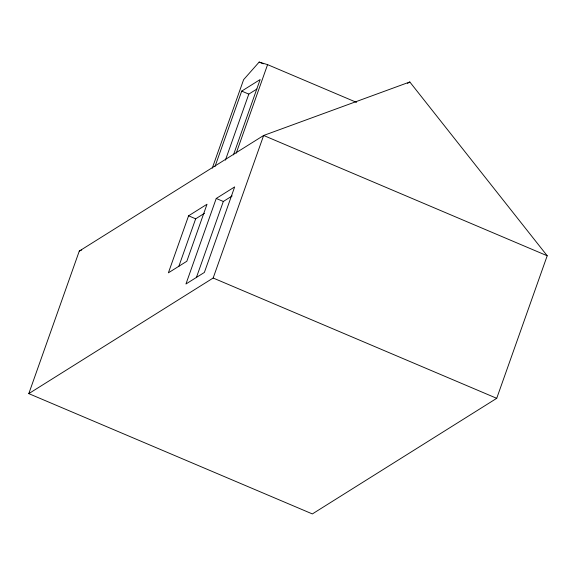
<?xml version="1.0" encoding="UTF-8"?>
<svg xmlns="http://www.w3.org/2000/svg" width="576" height="576" viewBox="0 0 576 576"><rect width="100%" height="100%" fill="white"/><g stroke="black" fill="none" stroke-linecap="round" stroke-linejoin="round"><path stroke-width="0.86" d="M28.8 393.631L79.279 251.078L263.642 135.468L409.81 81.972L547.2 255.766L496.721 398.318L312.358 513.929L28.8 393.631L213.163 278.021L263.642 135.468L547.2 255.766M188.582 215.806L168.386 272.83L186.826 261.266L207.014 204.242L188.582 215.806L195.667 218.815L204.516 213.264M212.263 168.185L243.612 79.668L259.164 62.071L267.581 64.634L356.515 102.37M178.74 266.609L195.667 218.815M215.035 166.435L241.711 91.109L260.15 79.546L233.474 154.872M225.425 160.128L248.803 94.111L256.91 89.028M216.238 198.468L185.947 283.997L204.379 272.434L234.67 186.905L216.238 198.468L223.322 201.47L232.171 195.926M236.232 153.151L267.581 64.634M196.337 277.69L223.322 201.47M407.527 83.405L409.81 81.972M79.279 251.078L81.72 249.941M259.164 62.071L263.29 63.821M241.711 91.109L248.803 94.111M213.163 278.021L496.721 398.318"/></g></svg>
